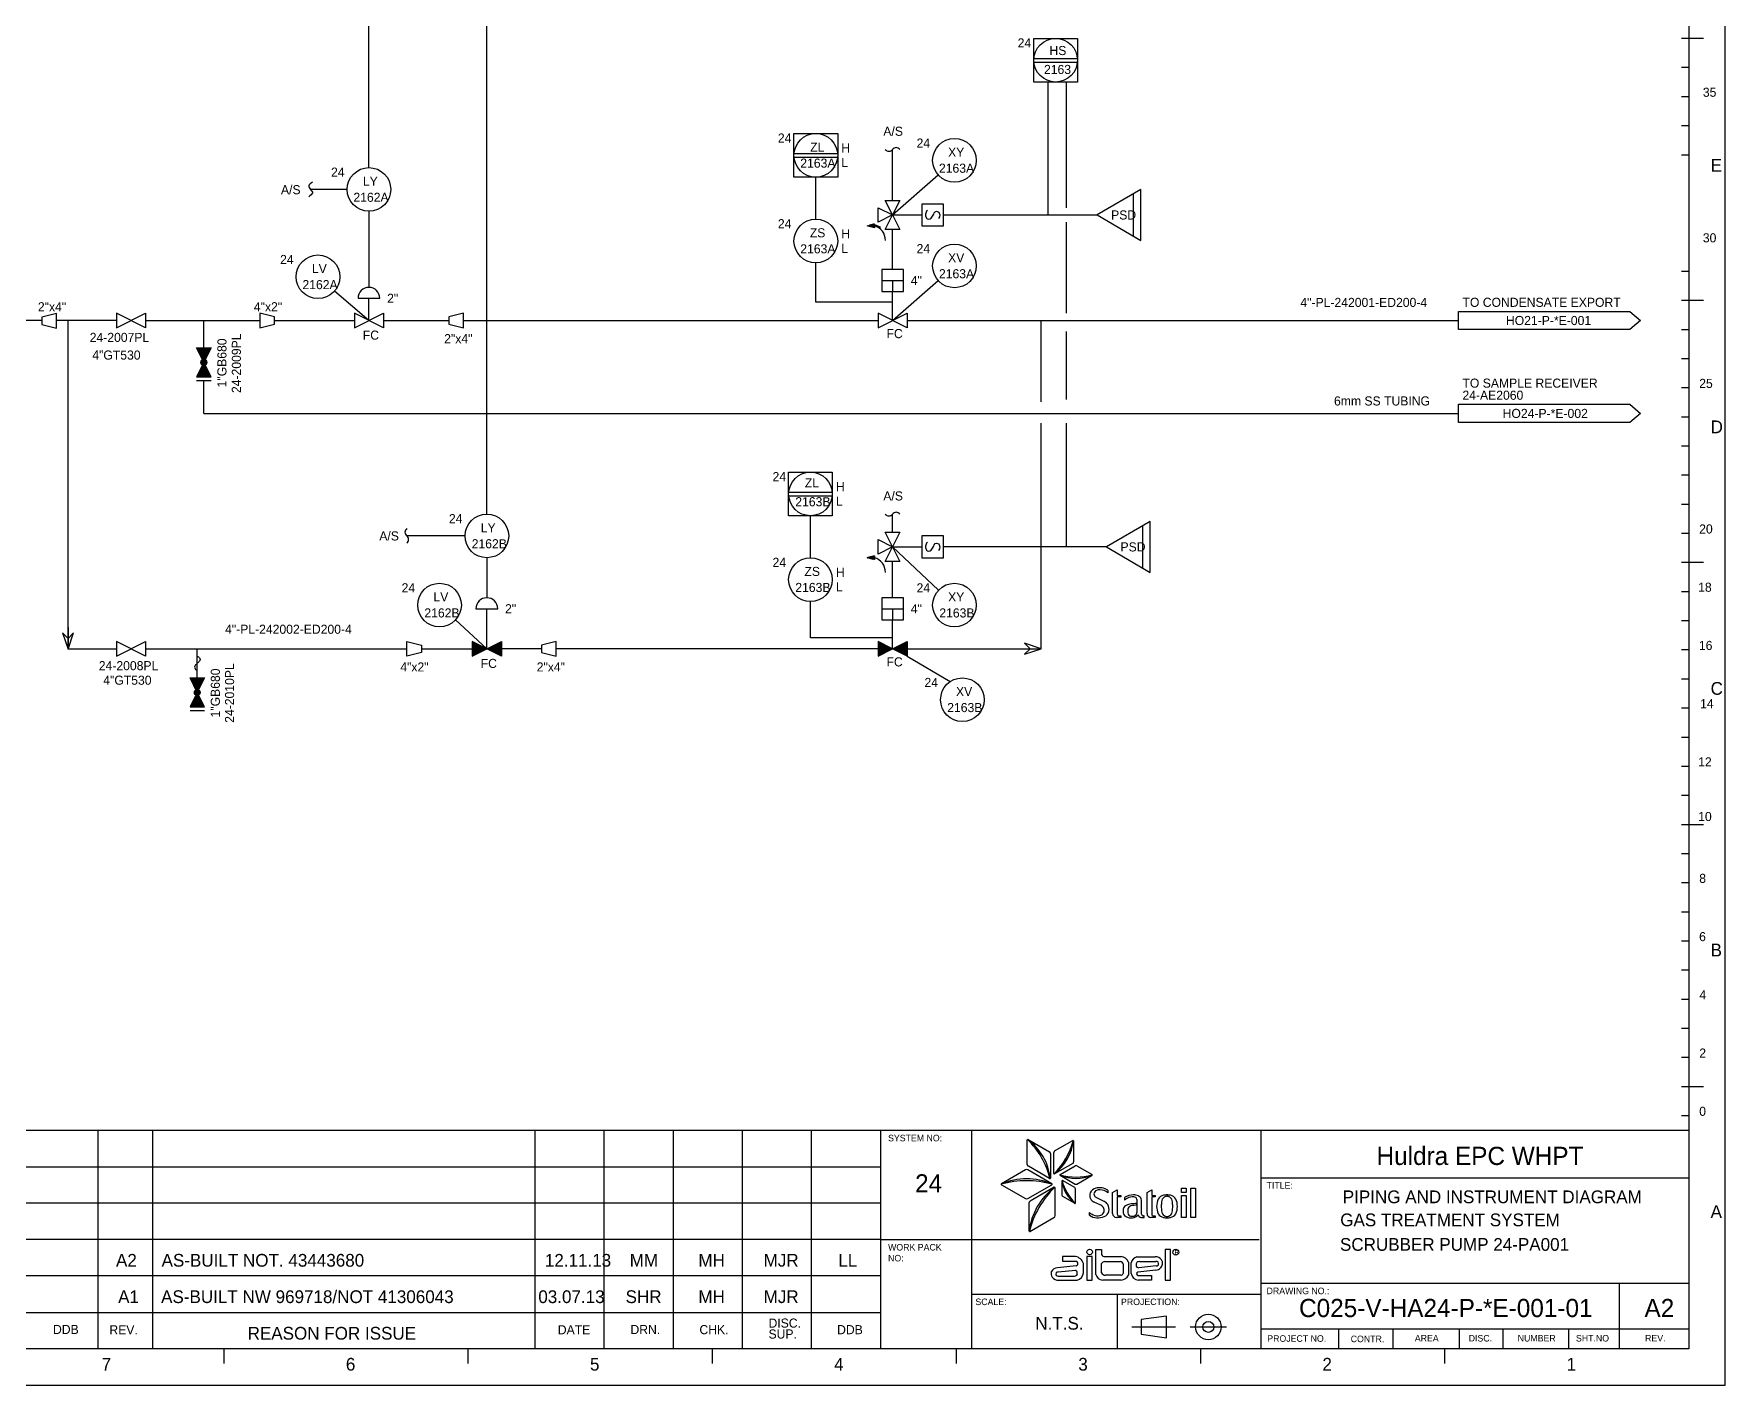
# Model space of a CAD drawing. Extents: x 0 to 840, y 0 to 594.
# Drawn here: x 375.3 to 840, y 0 to 371.3 of the extents above; entities that cross this region are included whole.
import ezdxf

# ---------------------------------------------------------------- set-up
doc = ezdxf.new("R2010")
doc.units = 0
for name, color, linetype in [('01-LIN-025-A', 7, 'Continuous'), ('08-LIN-050-A', 7, 'Continuous'), ('18-LIN-025-SP', 7, 'Continuous'), ('34-TXT-018', 7, 'Continuous'), ('35-TXT-025', 7, 'Continuous'), ('36-TXT-035', 7, 'Continuous'), ('37-TXT-050', 7, 'Continuous'), ('43-', 7, 'Continuous'), ('49-LOG-UD', 7, 'Continuous')]:
    doc.layers.add(name, color=color, linetype=linetype)

msp = doc.modelspace()

# ---------------------------------------------------------------- linework, layer by layer
at = {"layer": '01-LIN-025-A'}
for p, q in [((650.02, 358.05), (650.02, 370.05)), ((650.02, 370.05), (662.02, 370.05)), ((662.02, 370.05), (662.02, 358.05)), ((650.02, 364.55), (662.02, 364.55)), ((650.02, 363.55), (662.02, 363.55)), ((662.02, 358.05), (650.02, 358.05)), ((584.15, 331.92), (584.15, 343.92)), ((584.15, 343.92), (596.15, 343.92)), ((596.15, 343.92), (596.15, 331.92)), ((584.15, 338.42), (596.15, 338.42)), ((584.15, 337.42), (596.15, 337.42)), ((596.15, 331.92), (584.15, 331.92)), ((611.24, 321.53), (623.74, 332.56)), ((611.24, 321.53), (609.24, 325.53)), ((609.24, 325.53), (613.24, 325.53)), ((613.24, 325.53), (611.24, 321.53)), ((677.44, 315.73), (677.44, 327.33)), ((607.24, 319.53), (607.24, 323.53)), ((607.24, 323.53), (611.24, 321.53)), ((611.24, 321.53), (607.24, 319.53)), ((609.24, 317.53), (611.24, 321.53)), ((611.24, 321.53), (613.24, 317.53)), ((611.24, 321.53), (615.24, 321.53)), ((615.24, 321.53), (615.34, 321.53)), ((615.24, 321.53), (615.34, 321.53)), ((615.24, 321.53), (619.24, 321.53)), ((619.24, 324.53), (619.24, 318.53)), ((625.24, 324.53), (619.24, 324.53)), ((620.54, 322.53), (620.24, 321.73)), ((620.24, 321.73), (620.24, 321.33)), ((620.24, 321.33), (620.54, 320.63)), ((620.84, 322.73), (620.54, 322.53)), ((621.84, 320.63), (622.54, 321.73)), ((622.54, 321.73), (622.64, 322.13)), ((622.64, 322.13), (622.94, 322.43)), ((622.94, 322.43), (623.34, 322.53)), ((623.34, 322.53), (623.94, 322.33)), ((624.14, 321.03), (623.84, 320.53)), ((623.94, 322.33), (624.24, 321.53)), ((624.24, 321.53), (624.14, 321.03)), ((625.24, 318.53), (625.24, 324.53)), ((606.09, 318.07), (604.86, 318.68)), ((606.23, 318.03), (604.9, 318.69)), ((606.24, 318.06), (604.95, 318.7)), ((606.24, 318.09), (605, 318.72)), ((606.24, 318.13), (605.05, 318.73)), ((606.24, 318.16), (605.09, 318.74)), ((606.24, 318.2), (605.14, 318.75)), ((606.24, 318.23), (605.19, 318.76)), ((606.24, 318.27), (605.23, 318.77)), ((606.24, 318.3), (605.28, 318.79)), ((606.24, 318.34), (605.33, 318.8)), ((606.24, 318.38), (605.38, 318.81)), ((606.24, 318.41), (605.42, 318.82)), ((606.24, 318.45), (605.47, 318.83)), ((606.24, 318.48), (605.52, 318.85)), ((606.24, 318.52), (605.56, 318.86)), ((606.24, 318.55), (605.61, 318.87)), ((606.24, 318.59), (605.66, 318.88)), ((606.24, 318.62), (605.71, 318.89)), ((606.24, 318.66), (605.75, 318.9)), ((606.24, 318.69), (605.8, 318.92)), ((606.24, 318.73), (605.85, 318.93)), ((606.24, 318.76), (605.89, 318.94)), ((606.24, 318.8), (605.94, 318.95)), ((606.24, 318.84), (605.99, 318.96)), ((606.24, 318.87), (606.04, 318.97)), ((606.24, 318.91), (606.08, 318.99)), ((606.24, 318.94), (606.13, 319)), ((606.24, 318.98), (606.18, 319.01)), ((606.24, 319.01), (606.22, 319.02)), ((606.43, 318.49), (606.34, 318.54)), ((606.57, 318.46), (606.39, 318.55)), ((606.72, 318.42), (606.43, 318.56)), ((606.86, 318.39), (606.48, 318.57)), ((607, 318.35), (606.53, 318.59)), ((607.14, 318.32), (606.57, 318.6)), ((607.28, 318.28), (606.62, 318.61)), ((607.42, 318.24), (606.67, 318.62)), ((607.57, 318.21), (606.72, 318.63)), ((607.71, 318.17), (606.76, 318.65)), ((607.85, 318.14), (606.81, 318.66)), ((607.99, 318.1), (606.86, 318.67)), ((613.24, 317.53), (609.24, 317.53)), ((619.24, 318.53), (625.24, 318.53)), ((620.54, 320.63), (620.74, 320.43)), ((620.74, 320.43), (621.14, 320.33)), ((621.14, 320.33), (621.54, 320.43)), ((621.54, 320.43), (621.84, 320.63)), ((590.15, 297.54), (590.15, 308.37)), ((614.24, 306.53), (608.24, 306.53)), ((608.24, 306.53), (608.24, 300.53)), ((608.24, 303.53), (614.24, 303.53)), ((611.24, 292.53), (623.74, 303.56)), ((611.24, 303.53), (611.24, 300.53)), ((614.24, 300.53), (614.24, 306.53)), ((467.36, 292.54), (457.92, 300.63)), ((464.36, 298.64), (470.36, 298.64)), ((467.36, 292.54), (467.36, 298.64)), ((611.24, 297.54), (590.15, 297.54)), ((608.24, 300.53), (614.24, 300.53)), ((611.24, 296.53), (611.24, 300.53)), ((381.5, 294.44), (377.5, 293.44)), ((377.5, 293.44), (377.5, 292.44)), ((381.5, 290.44), (381.5, 294.44)), ((398.01, 290.54), (406.01, 294.54)), ((406.01, 290.54), (398.01, 294.54)), ((398.01, 294.54), (398.01, 290.54)), ((406.01, 294.54), (406.01, 290.54)), ((437.39, 294.54), (437.39, 290.54)), ((441.39, 293.54), (437.39, 294.54)), ((441.39, 292.67), (441.39, 293.54)), ((463.36, 290.54), (471.36, 294.54)), ((471.36, 290.54), (463.36, 294.54)), ((463.36, 294.54), (463.36, 290.54)), ((467.36, 296.54), (467.36, 296.64)), ((467.36, 296.54), (467.36, 296.64)), ((471.36, 294.54), (471.36, 290.54)), ((493.36, 294.54), (489.36, 293.54)), ((489.36, 293.54), (489.36, 291.54)), ((493.36, 290.54), (493.36, 294.54)), ((607.24, 290.53), (615.24, 294.53)), ((615.24, 290.53), (607.24, 294.53)), ((607.24, 294.53), (607.24, 290.53)), ((611.24, 296.53), (611.24, 296.63)), ((611.24, 296.53), (611.24, 296.63)), ((611.24, 292.53), (611.24, 296.53)), ((615.24, 294.53), (615.24, 290.53)), ((766.77, 295.03), (813.77, 295.03)), ((766.77, 290.03), (766.77, 295.03)), ((813.77, 295.03), (816.77, 292.53)), ((377.5, 292.44), (377.5, 292.31)), ((377.5, 292.31), (377.5, 291.44)), ((377.5, 291.44), (381.5, 290.44)), ((422.01, 280.85), (422.01, 292.49)), ((437.39, 290.54), (441.39, 291.54)), ((441.39, 292.54), (441.39, 292.67)), ((441.39, 291.54), (441.39, 292.54)), ((489.36, 291.54), (493.36, 290.54)), ((813.77, 290.03), (766.77, 290.03)), ((816.77, 292.53), (813.77, 290.03)), ((422.01, 281.03), (420.01, 285.03)), ((420.01, 285.03), (424.01, 285.03)), ((422.01, 281.03), (420.21, 284.93)), ((420.21, 284.93), (422.01, 284.03)), ((422.01, 281.03), (420.41, 284.83)), ((420.41, 284.83), (423.61, 284.83)), ((422.01, 281.03), (420.61, 284.63)), ((420.61, 284.63), (423.41, 284.63)), ((422.01, 281.03), (420.81, 284.43)), ((420.81, 284.43), (423.21, 284.43)), ((422.01, 281.03), (421.01, 284.23)), ((421.01, 284.23), (423.01, 284.23)), ((422.01, 281.03), (421.21, 284.03)), ((421.21, 284.03), (422.81, 284.03)), ((422.01, 281.03), (421.41, 283.83)), ((421.41, 283.83), (422.61, 283.83)), ((422.01, 281.03), (421.61, 283.63)), ((421.61, 283.63), (422.41, 283.63)), ((424.01, 285.03), (422.01, 281.03)), ((422.01, 281.03), (422.01, 285.03)), ((422.01, 284.03), (423.81, 284.93)), ((423.81, 284.93), (422.01, 281.03)), ((423.61, 284.83), (422.01, 281.03)), ((423.41, 284.63), (422.01, 281.03)), ((423.21, 284.43), (422.01, 281.03)), ((423.01, 284.23), (422.01, 281.03)), ((422.81, 284.03), (422.01, 281.03)), ((422.61, 283.83), (422.01, 281.03)), ((422.41, 283.63), (422.01, 281.03)), ((422.01, 281.03), (420.01, 277.03)), ((422.01, 281.03), (420.21, 277.13)), ((422.01, 281.03), (420.41, 277.23)), ((422.01, 281.03), (420.61, 277.43)), ((422.01, 281.03), (420.81, 277.63)), ((422.01, 281.03), (421.01, 277.83)), ((422.01, 281.03), (421.21, 278.03)), ((422.01, 281.03), (421.41, 278.23)), ((422.01, 281.03), (421.61, 278.43)), ((422.01, 281.03), (421.81, 283.43)), ((421.81, 283.43), (422.21, 283.43)), ((422.01, 281.03), (421.81, 278.63)), ((422.21, 283.43), (422.01, 281.03)), ((424.01, 277.03), (422.01, 281.03)), ((423.81, 277.13), (422.01, 281.03)), ((423.61, 277.23), (422.01, 281.03)), ((423.41, 277.43), (422.01, 281.03)), ((423.21, 277.63), (422.01, 281.03)), ((423.01, 277.83), (422.01, 281.03)), ((422.81, 278.03), (422.01, 281.03)), ((422.61, 278.23), (422.01, 281.03)), ((422.41, 278.43), (422.01, 281.03)), ((422.21, 278.63), (422.01, 281.03)), ((422.01, 281.03), (422.01, 277.03)), ((420.01, 277.03), (424.01, 277.03)), ((420.01, 277.03), (424.01, 277.03)), ((420.01, 276.03), (424.01, 276.03)), ((420.21, 277.13), (422.01, 278.03)), ((420.41, 277.23), (423.61, 277.23)), ((420.61, 277.43), (423.41, 277.43)), ((420.81, 277.63), (423.21, 277.63)), ((421.01, 277.83), (423.01, 277.83)), ((421.21, 278.03), (422.81, 278.03)), ((421.41, 278.23), (422.61, 278.23)), ((421.61, 278.43), (422.41, 278.43)), ((421.81, 278.63), (422.21, 278.63)), ((422.01, 278.03), (423.81, 277.13)), ((766.77, 269.5), (813.77, 269.5)), ((766.77, 264.5), (766.77, 269.5)), ((813.77, 269.5), (816.77, 267)), ((816.77, 267), (813.77, 264.5)), ((813.77, 264.5), (766.77, 264.5)), ((582.68, 238.88), (582.68, 250.88)), ((582.68, 250.88), (594.68, 250.88)), ((594.68, 250.88), (594.68, 238.88)), ((582.68, 245.38), (594.68, 245.38)), ((582.68, 244.38), (594.68, 244.38)), ((594.68, 238.88), (582.68, 238.88)), ((611.24, 230.33), (609.24, 234.33)), ((609.24, 234.33), (613.24, 234.33)), ((613.24, 234.33), (611.24, 230.33)), ((619.24, 233.33), (619.24, 227.33)), ((625.24, 233.33), (619.24, 233.33)), ((625.24, 227.33), (625.24, 233.33)), ((680.02, 224.53), (680.02, 236.13)), ((606.24, 227.5), (605.8, 227.72)), ((606.24, 227.53), (605.85, 227.73)), ((606.24, 227.57), (605.89, 227.74)), ((606.24, 227.6), (605.94, 227.75)), ((606.24, 227.64), (605.99, 227.77)), ((606.24, 227.67), (606.04, 227.78)), ((606.24, 227.71), (606.08, 227.79)), ((606.24, 227.74), (606.13, 227.8)), ((606.24, 227.78), (606.18, 227.81)), ((606.24, 227.81), (606.22, 227.83)), ((607.24, 228.33), (607.24, 232.33)), ((607.24, 232.33), (611.24, 230.33)), ((611.24, 230.33), (607.24, 228.33)), ((609.24, 226.33), (611.24, 230.33)), ((611.24, 230.33), (623.87, 218.44)), ((611.24, 230.33), (613.24, 226.33)), ((611.24, 230.33), (615.24, 230.33)), ((615.24, 230.33), (615.34, 230.33)), ((615.24, 230.33), (615.34, 230.33)), ((615.24, 230.33), (619.24, 230.33)), ((620.54, 231.33), (620.24, 230.53)), ((620.24, 230.53), (620.24, 230.13)), ((620.24, 230.13), (620.54, 229.43)), ((620.84, 231.53), (620.54, 231.33)), ((620.54, 229.43), (620.74, 229.23)), ((620.74, 229.23), (621.14, 229.13)), ((621.14, 229.13), (621.54, 229.23)), ((621.54, 229.23), (621.84, 229.43)), ((621.84, 229.43), (622.54, 230.53)), ((622.54, 230.53), (622.64, 230.93)), ((622.64, 230.93), (622.94, 231.23)), ((622.94, 231.23), (623.34, 231.33)), ((623.34, 231.33), (623.94, 231.13)), ((624.14, 229.83), (623.84, 229.33)), ((623.94, 231.13), (624.24, 230.33)), ((624.24, 230.33), (624.14, 229.83)), ((604.39, 227.3), (604.29, 227.34)), ((604.53, 227.26), (604.34, 227.35)), ((604.67, 227.22), (604.39, 227.36)), ((604.81, 227.19), (604.43, 227.38)), ((604.95, 227.15), (604.48, 227.39)), ((605.09, 227.12), (604.53, 227.4)), ((605.24, 227.08), (604.57, 227.41)), ((605.38, 227.05), (604.62, 227.42)), ((605.52, 227.01), (604.67, 227.44)), ((605.66, 226.98), (604.72, 227.45)), ((605.8, 226.94), (604.76, 227.46)), ((605.94, 226.9), (604.81, 227.47)), ((606.09, 226.87), (604.86, 227.48)), ((606.23, 226.83), (604.9, 227.5)), ((606.24, 226.86), (604.95, 227.51)), ((606.24, 226.9), (605, 227.52)), ((606.24, 226.93), (605.05, 227.53)), ((606.24, 226.97), (605.09, 227.54)), ((606.24, 227), (605.14, 227.55)), ((606.24, 227.04), (605.19, 227.57)), ((606.24, 227.07), (605.23, 227.58)), ((606.24, 227.11), (605.28, 227.59)), ((606.24, 227.14), (605.33, 227.6)), ((606.24, 227.18), (605.38, 227.61)), ((606.24, 227.21), (605.42, 227.63)), ((606.24, 227.25), (605.47, 227.64)), ((606.24, 227.29), (605.52, 227.65)), ((606.24, 227.32), (605.56, 227.66)), ((606.24, 227.36), (605.61, 227.67)), ((606.24, 227.39), (605.66, 227.68)), ((606.24, 227.43), (605.71, 227.7)), ((606.24, 227.46), (605.75, 227.71)), ((613.24, 226.33), (609.24, 226.33)), ((619.24, 227.33), (625.24, 227.33)), ((614.24, 216.33), (608.24, 216.33)), ((608.24, 216.33), (608.24, 210.33)), ((614.24, 210.33), (614.24, 216.33)), ((499.76, 202.34), (491.16, 210.27)), ((496.76, 213.34), (502.76, 213.34)), ((499.76, 210.34), (499.76, 213.34)), ((499.76, 206.34), (499.76, 210.34)), ((608.24, 213.33), (614.24, 213.33)), ((608.24, 210.33), (614.24, 210.33)), ((611.24, 213.33), (611.24, 210.33)), ((611.24, 206.33), (611.24, 210.33)), ((384.69, 208.2), (384.69, 202.2)), ((499.76, 206.34), (499.76, 206.44)), ((499.76, 206.34), (499.76, 206.44)), ((499.76, 202.34), (499.76, 206.34)), ((611.24, 206.33), (611.24, 206.43)), ((611.24, 206.33), (611.24, 206.43)), ((611.24, 202.33), (611.24, 206.33)), ((398.01, 200.34), (406.01, 204.34)), ((406.01, 200.34), (398.01, 204.34)), ((398.01, 204.34), (398.01, 200.34)), ((398.01, 204.34), (398.01, 200.34)), ((406.01, 204.34), (406.01, 200.34)), ((406.01, 204.34), (406.01, 200.34)), ((477.76, 200.34), (477.76, 204.34)), ((477.76, 204.34), (481.76, 203.34)), ((481.76, 201.34), (477.76, 200.34)), ((481.76, 203.34), (481.76, 201.34)), ((499.76, 202.34), (495.76, 204.34)), ((495.76, 204.34), (495.76, 200.34)), ((499.76, 202.34), (495.76, 204.34)), ((495.76, 204.34), (495.76, 200.34)), ((495.76, 200.34), (499.76, 202.34)), ((499.76, 202.34), (495.76, 202.34)), ((495.76, 200.34), (499.76, 202.34)), ((499.76, 202.34), (495.76, 202.34)), ((499.76, 202.34), (495.86, 204.14)), ((495.86, 204.14), (496.76, 202.34)), ((499.76, 202.34), (495.86, 204.14)), ((495.86, 204.14), (496.76, 202.34)), ((496.76, 202.34), (495.86, 200.54)), ((495.86, 200.54), (499.76, 202.34)), ((496.76, 202.34), (495.86, 200.54)), ((495.86, 200.54), (499.76, 202.34)), ((499.76, 202.34), (495.96, 203.94)), ((495.96, 203.94), (495.96, 200.74)), ((499.76, 202.34), (495.96, 203.94)), ((495.96, 203.94), (495.96, 200.74)), ((495.96, 200.74), (499.76, 202.34)), ((495.96, 200.74), (499.76, 202.34)), ((499.76, 202.34), (496.16, 203.74)), ((496.16, 203.74), (496.16, 200.94)), ((499.76, 202.34), (496.16, 203.74)), ((496.16, 203.74), (496.16, 200.94)), ((496.16, 200.94), (499.76, 202.34)), ((496.16, 200.94), (499.76, 202.34)), ((499.76, 202.34), (496.36, 203.54)), ((496.36, 203.54), (496.36, 201.14)), ((499.76, 202.34), (496.36, 203.54)), ((496.36, 203.54), (496.36, 201.14)), ((496.36, 201.14), (499.76, 202.34)), ((496.36, 201.14), (499.76, 202.34)), ((499.76, 202.34), (496.56, 203.34)), ((496.56, 203.34), (496.56, 201.34)), ((499.76, 202.34), (496.56, 203.34)), ((496.56, 203.34), (496.56, 201.34)), ((496.56, 201.34), (499.76, 202.34)), ((496.56, 201.34), (499.76, 202.34)), ((499.76, 202.34), (496.76, 203.14)), ((496.76, 203.14), (496.76, 201.54)), ((499.76, 202.34), (496.76, 203.14)), ((496.76, 203.14), (496.76, 201.54)), ((496.76, 201.54), (499.76, 202.34)), ((496.76, 201.54), (499.76, 202.34)), ((499.76, 202.34), (496.96, 202.94)), ((496.96, 202.94), (496.96, 201.74)), ((499.76, 202.34), (496.96, 202.94)), ((496.96, 202.94), (496.96, 201.74)), ((496.96, 201.74), (499.76, 202.34)), ((496.96, 201.74), (499.76, 202.34)), ((499.76, 202.34), (497.16, 202.74)), ((497.16, 202.74), (497.16, 201.94)), ((499.76, 202.34), (497.16, 202.74)), ((497.16, 202.74), (497.16, 201.94)), ((497.16, 201.94), (499.76, 202.34)), ((497.16, 201.94), (499.76, 202.34)), ((499.76, 202.34), (497.36, 202.54)), ((497.36, 202.54), (497.36, 202.14)), ((499.76, 202.34), (497.36, 202.54)), ((497.36, 202.54), (497.36, 202.14)), ((497.36, 202.14), (499.76, 202.34)), ((497.36, 202.14), (499.76, 202.34)), ((499.76, 202.34), (503.76, 204.34)), ((499.76, 202.34), (503.76, 204.34)), ((499.76, 202.34), (503.66, 204.14)), ((499.76, 202.34), (503.66, 204.14)), ((499.76, 202.34), (503.56, 203.94)), ((499.76, 202.34), (503.56, 203.94)), ((499.76, 202.34), (503.36, 203.74)), ((499.76, 202.34), (503.36, 203.74)), ((499.76, 202.34), (503.16, 203.54)), ((499.76, 202.34), (503.16, 203.54)), ((499.76, 202.34), (502.96, 203.34)), ((499.76, 202.34), (502.96, 203.34)), ((499.76, 202.34), (502.76, 203.14)), ((499.76, 202.34), (502.76, 203.14)), ((499.76, 202.34), (502.56, 202.94)), ((499.76, 202.34), (502.56, 202.94)), ((499.76, 202.34), (502.36, 202.74)), ((499.76, 202.34), (502.36, 202.74)), ((499.76, 202.34), (502.16, 202.54)), ((499.76, 202.34), (502.16, 202.54)), ((503.76, 200.34), (499.76, 202.34)), ((503.66, 200.54), (499.76, 202.34)), ((503.56, 200.74), (499.76, 202.34)), ((503.36, 200.94), (499.76, 202.34)), ((503.16, 201.14), (499.76, 202.34)), ((502.96, 201.34), (499.76, 202.34)), ((502.76, 201.54), (499.76, 202.34)), ((502.56, 201.74), (499.76, 202.34)), ((502.36, 201.94), (499.76, 202.34)), ((502.16, 202.14), (499.76, 202.34)), ((499.76, 202.34), (503.76, 202.34)), ((503.76, 200.34), (499.76, 202.34)), ((503.66, 200.54), (499.76, 202.34)), ((503.56, 200.74), (499.76, 202.34)), ((503.36, 200.94), (499.76, 202.34)), ((503.16, 201.14), (499.76, 202.34)), ((502.96, 201.34), (499.76, 202.34)), ((502.76, 201.54), (499.76, 202.34)), ((502.56, 201.74), (499.76, 202.34)), ((502.36, 201.94), (499.76, 202.34)), ((502.16, 202.14), (499.76, 202.34)), ((499.76, 202.34), (503.76, 202.34)), ((502.16, 202.54), (502.16, 202.14)), ((502.16, 202.54), (502.16, 202.14)), ((502.36, 202.74), (502.36, 201.94)), ((502.36, 202.74), (502.36, 201.94)), ((502.56, 202.94), (502.56, 201.74)), ((502.56, 202.94), (502.56, 201.74)), ((503.66, 204.14), (502.76, 202.34)), ((503.66, 204.14), (502.76, 202.34)), ((502.76, 203.14), (502.76, 201.54)), ((502.76, 203.14), (502.76, 201.54)), ((502.76, 202.34), (503.66, 200.54)), ((502.76, 202.34), (503.66, 200.54)), ((502.96, 203.34), (502.96, 201.34)), ((502.96, 203.34), (502.96, 201.34)), ((503.16, 203.54), (503.16, 201.14)), ((503.16, 203.54), (503.16, 201.14)), ((503.36, 203.74), (503.36, 200.94)), ((503.36, 203.74), (503.36, 200.94)), ((503.56, 203.94), (503.56, 200.74)), ((503.56, 203.94), (503.56, 200.74)), ((503.76, 204.34), (503.76, 200.34)), ((503.76, 204.34), (503.76, 200.34)), ((518.76, 204.34), (514.76, 203.34)), ((514.76, 203.34), (514.76, 201.34)), ((514.76, 201.34), (518.76, 200.34)), ((518.76, 200.34), (518.76, 204.34)), ((611.24, 202.33), (607.24, 204.33)), ((607.24, 204.33), (607.24, 200.33)), ((607.24, 200.33), (611.24, 202.33)), ((611.24, 202.33), (607.24, 202.33)), ((611.24, 202.33), (607.34, 204.13)), ((607.34, 204.13), (608.24, 202.33)), ((608.24, 202.33), (607.34, 200.53)), ((607.34, 200.53), (611.24, 202.33)), ((611.24, 202.33), (607.44, 203.93)), ((607.44, 203.93), (607.44, 200.73)), ((607.44, 200.73), (611.24, 202.33)), ((611.24, 202.33), (607.64, 203.73)), ((607.64, 203.73), (607.64, 200.93)), ((607.64, 200.93), (611.24, 202.33)), ((611.24, 202.33), (607.84, 203.53)), ((607.84, 203.53), (607.84, 201.13)), ((607.84, 201.13), (611.24, 202.33)), ((611.24, 202.33), (608.04, 203.33)), ((608.04, 203.33), (608.04, 201.33)), ((608.04, 201.33), (611.24, 202.33)), ((611.24, 202.33), (608.24, 203.13)), ((608.24, 203.13), (608.24, 201.53)), ((608.24, 201.53), (611.24, 202.33)), ((611.24, 202.33), (608.44, 202.93)), ((608.44, 202.93), (608.44, 201.73)), ((608.44, 201.73), (611.24, 202.33)), ((611.24, 202.33), (608.64, 202.73)), ((608.64, 202.73), (608.64, 201.93)), ((608.64, 201.93), (611.24, 202.33)), ((611.24, 202.33), (608.84, 202.53)), ((608.84, 202.53), (608.84, 202.13)), ((608.84, 202.13), (611.24, 202.33)), ((611.24, 202.33), (615.24, 204.33)), ((611.24, 202.33), (615.14, 204.13)), ((611.24, 202.33), (615.04, 203.93)), ((611.24, 202.33), (614.84, 203.73)), ((611.24, 202.33), (614.64, 203.53)), ((611.24, 202.33), (614.44, 203.33)), ((611.24, 202.33), (614.24, 203.13)), ((611.24, 202.33), (614.04, 202.93)), ((611.24, 202.33), (613.84, 202.73)), ((611.24, 202.33), (613.64, 202.53)), ((615.24, 200.33), (611.24, 202.33)), ((615.14, 200.53), (611.24, 202.33)), ((615.04, 200.73), (611.24, 202.33)), ((614.84, 200.93), (611.24, 202.33)), ((614.64, 201.13), (611.24, 202.33)), ((614.44, 201.33), (611.24, 202.33)), ((614.24, 201.53), (611.24, 202.33)), ((614.04, 201.73), (611.24, 202.33)), ((613.84, 201.93), (611.24, 202.33)), ((613.64, 202.13), (611.24, 202.33)), ((611.24, 202.33), (615.24, 202.33)), ((613.64, 202.53), (613.64, 202.13)), ((613.84, 202.73), (613.84, 201.93)), ((614.04, 202.93), (614.04, 201.73)), ((615.14, 204.13), (614.24, 202.33)), ((614.24, 203.13), (614.24, 201.53)), ((614.24, 202.33), (615.14, 200.53)), ((614.44, 203.33), (614.44, 201.33)), ((614.64, 203.53), (614.64, 201.13)), ((614.84, 203.73), (614.84, 200.93)), ((615.04, 203.93), (615.04, 200.73)), ((615.24, 204.33), (615.24, 200.33)), ((615.24, 200.33), (627.1, 193.33)), ((646.02, 202.33), (652.02, 202.33)), ((420.2, 190.34), (418.2, 194.34)), ((418.2, 194.34), (422.2, 194.34)), ((420.2, 190.34), (418.4, 194.24)), ((418.4, 194.24), (420.2, 193.34)), ((420.2, 190.34), (418.6, 194.14)), ((418.6, 194.14), (421.8, 194.14)), ((420.2, 190.34), (418.8, 193.94)), ((418.8, 193.94), (421.6, 193.94)), ((420.2, 190.34), (419, 193.74)), ((419, 193.74), (421.4, 193.74)), ((420.2, 190.34), (419.2, 193.54)), ((419.2, 193.54), (421.2, 193.54)), ((420.2, 190.34), (419.4, 193.34)), ((419.4, 193.34), (421, 193.34)), ((420.2, 190.34), (419.6, 193.14)), ((419.6, 193.14), (420.8, 193.14)), ((420.2, 190.34), (419.8, 192.94)), ((419.8, 192.94), (420.6, 192.94)), ((420.2, 190.34), (420, 192.74)), ((420, 192.74), (420.4, 192.74)), ((422.2, 194.34), (420.2, 190.34)), ((420.2, 190.34), (420.2, 194.34)), ((420.2, 193.34), (422, 194.24)), ((422, 194.24), (420.2, 190.34)), ((421.8, 194.14), (420.2, 190.34)), ((421.6, 193.94), (420.2, 190.34)), ((421.4, 193.74), (420.2, 190.34)), ((421.2, 193.54), (420.2, 190.34)), ((421, 193.34), (420.2, 190.34)), ((420.8, 193.14), (420.2, 190.34)), ((420.6, 192.94), (420.2, 190.34)), ((420.4, 192.74), (420.2, 190.34)), ((420.2, 190.34), (418.2, 186.34)), ((418.2, 186.34), (422.2, 186.34)), ((418.2, 186.34), (422.2, 186.34)), ((420.2, 190.34), (418.4, 186.44)), ((418.4, 186.44), (420.2, 187.34)), ((420.2, 190.34), (418.6, 186.54)), ((418.6, 186.54), (421.8, 186.54)), ((420.2, 190.34), (418.8, 186.74)), ((418.8, 186.74), (421.6, 186.74)), ((420.2, 190.34), (419, 186.94)), ((419, 186.94), (421.4, 186.94)), ((420.2, 190.34), (419.2, 187.14)), ((419.2, 187.14), (421.2, 187.14)), ((420.2, 190.34), (419.4, 187.34)), ((419.4, 187.34), (421, 187.34)), ((420.2, 190.34), (419.6, 187.54)), ((419.6, 187.54), (420.8, 187.54)), ((420.2, 190.34), (419.8, 187.74)), ((419.8, 187.74), (420.6, 187.74)), ((420.2, 190.34), (420, 187.94)), ((420, 187.94), (420.4, 187.94)), ((422.2, 186.34), (420.2, 190.34)), ((422, 186.44), (420.2, 190.34)), ((421.8, 186.54), (420.2, 190.34)), ((421.6, 186.74), (420.2, 190.34)), ((421.4, 186.94), (420.2, 190.34)), ((421.2, 187.14), (420.2, 190.34)), ((421, 187.34), (420.2, 190.34)), ((420.8, 187.54), (420.2, 190.34)), ((420.6, 187.74), (420.2, 190.34)), ((420.4, 187.94), (420.2, 190.34)), ((420.2, 190.34), (420.2, 186.34)), ((420.2, 187.34), (422, 186.44)), ((418.2, 185.34), (422.2, 185.34)), ((25, 60), (608, 60)), ((677, 16), (689, 16)), ((693, 16), (703, 16)), ((712.5, 15.5), (830, 15.5))]:
    msp.add_line(p, q, dxfattribs=at)
for points in [[(830, 370), (828, 370)], [(834, 370), (830, 370)], [(830, 362), (828, 362)], [(830, 354), (828, 354)], [(830, 346), (828, 346)], [(830, 338), (828, 338)], [(679.44, 328.53), (667.44, 321.53), (679.44, 314.53), (679.44, 328.53)], [(604.24, 318.53), (606.24, 319.03), (606.24, 318.03), (604.24, 318.53)], [(830, 306), (828, 306)], [(830, 298), (828, 298)], [(834, 298), (830, 298)], [(830, 290), (828, 290)], [(830, 282), (828, 282)], [(422.01, 267), (422.01, 276.03)], [(830, 274), (828, 274)], [(422.01, 267), (766.77, 267)], [(830, 266), (828, 266)], [(830, 258), (828, 258)], [(830, 250), (828, 250)], [(830, 242), (828, 242)], [(682.02, 237.33), (670.02, 230.33), (682.02, 223.33), (682.02, 237.33)], [(830, 234), (828, 234)], [(604.24, 227.33), (606.24, 227.83), (606.24, 226.83), (604.24, 227.33)], [(830, 226), (828, 226)], [(834, 226), (830, 226)], [(611.24, 205.33), (588.68, 205.33), (588.68, 215.33)], [(830, 218), (828, 218)], [(830, 210), (828, 210)], [(830, 202), (828, 202)], [(830, 194), (828, 194)], [(830, 186), (828, 186)], [(830, 178), (828, 178)], [(830, 170), (828, 170)], [(830, 162), (828, 162)], [(830, 154), (828, 154)], [(834, 154), (830, 154)], [(830, 146), (828, 146)], [(830, 138), (828, 138)], [(830, 130), (828, 130)], [(830, 122), (828, 122)], [(830, 114), (828, 114)], [(830, 106), (828, 106)], [(830, 98), (828, 98)], [(830, 90), (828, 90)], [(830, 82), (828, 82)], [(834, 82), (830, 82)], [(408, 10), (408, 70)], [(513, 10), (513, 70)], [(532, 10), (532, 70)], [(551, 10), (551, 70)], [(570, 10), (570, 70)], [(589, 10), (589, 70)], [(830, 74), (828, 74)], [(830, 70), (828, 70)], [(608, 50), (25, 50)], [(608, 40), (25, 40)], [(608, 30), (25, 30)], [(673, 10), (673, 25)], [(733.85, 9.9), (733.85, 15.4)], [(748.79, 10.05), (748.79, 15.55)], [(767.03, 10), (767.03, 15.5)], [(779, 10), (779, 15.5)], [(797, 10), (797, 15.5)], [(427.48, 10), (427.48, 6)], [(494.56, 10), (494.56, 6)], [(561.64, 10), (561.64, 6)], [(628.72, 10), (628.72, 6)], [(695.8, 10), (695.8, 6)], [(762.88, 10), (762.88, 6)]]:
    msp.add_lwpolyline(points, dxfattribs=at)
for points in [[(386.19, 206.7), (384.69, 205.2), (383.19, 206.7), (384.69, 202.2)], [(647.52, 203.83), (649.02, 202.33), (647.52, 200.83), (652.02, 202.33)], [(679.5, 14), (686.5, 13), (686.5, 19), (679.5, 18)]]:
    msp.add_lwpolyline(points, close=True, dxfattribs=at)
for centre, radius in [((656.02, 364.05), 6), ((590.15, 337.92), 6), ((628.24, 336.53), 6), ((467.36, 328.54), 6), ((590.15, 314.37), 6), ((628.24, 307.53), 6), ((453.36, 304.54), 6), ((422.01, 281.03), 0.8), ((422.01, 281.03), 0.7), ((422.01, 281.03), 0.6), ((422.01, 281.03), 0.5), ((422.01, 281.03), 0.4), ((422.01, 281.03), 0.3), ((422.01, 281.03), 0.2), ((422.01, 281.03), 0.1), ((588.68, 244.88), 6), ((499.76, 233.34), 6), ((588.68, 221.33), 6), ((486.76, 214.34), 6), ((628.24, 214.33), 6), ((420.2, 190.34), 0.8), ((420.2, 190.34), 0.7), ((420.2, 190.34), 0.6), ((420.2, 190.34), 0.5), ((420.2, 190.34), 0.4), ((420.2, 190.34), 0.3), ((420.2, 190.34), 0.2), ((630.42, 188.33), 6), ((420.2, 190.34), 0.1), ((698, 16), 3.5), ((698, 16), 1.5)]:
    msp.add_circle(centre, radius, dxfattribs=at)
for centre, radius, start, end in [((610.24, 340.28), 1.25, 216.8699, 323.1301), ((612.24, 338.78), 1.25, 36.8699, 143.1301), ((605.25, 314.65), 4, 358.1561, 75.5728), ((467.36, 298.64), 3, 0, 180), ((610.24, 240.08), 1.25, 216.8699, 323.1301), ((612.24, 238.58), 1.25, 36.8699, 143.1301), ((478.51, 234.34), 1.25, 126.8699, 233.1301), ((477.01, 232.34), 1.25, 306.8699, 53.1301), ((605.25, 223.46), 4, 358.1561, 75.5728), ((499.76, 213.34), 3, 0, 180)]:
    msp.add_arc(centre, radius, start, end, dxfattribs=at)
for points in [[(451.82, 330.54), (451.36, 330.21), (450.44, 329.54), (451.32, 328.54), (452.19, 327.54), (451.27, 326.87), (450.82, 326.54)], [(420.2, 200.29), (420.3, 200.25), (420.5, 200.17), (420.82, 199.87), (421.01, 199.39), (420.82, 198.9), (420.5, 198.65), (420.2, 198.34), (419.91, 198.03), (419.58, 197.78), (419.39, 197.29), (419.58, 196.81), (419.91, 196.51), (420.1, 196.43), (420.2, 196.39)]]:
    msp.add_open_spline(points, degree=3, dxfattribs=at)
at = {"layer": '08-LIN-050-A'}
for p, q in [((830, 70), (25, 70)), ((712.5, 57), (830, 57)), ((712.5, 28), (830, 28)), ((811, 10), (811, 28)), ((25, 20), (608, 20))]:
    msp.add_line(p, q, dxfattribs=at)
msp.add_lwpolyline([(25, 585), (830, 585), (830, 10), (25, 10)], close=True, dxfattribs=at)
for points in [[(393, 10), (393, 70)], [(608, 10), (608, 70)], [(633, 10), (633, 70)], [(712.5, 10), (712.5, 70)], [(608, 40), (712, 40)], [(633, 25), (712.5, 25)]]:
    msp.add_lwpolyline(points, dxfattribs=at)
at = {"layer": '18-LIN-025-SP'}
for p, q in [((654.02, 321.53), (654.02, 358.05)), ((659.02, 323.53), (659.02, 358.05)), ((611.24, 325.53), (611.24, 339.53)), ((590.15, 320.37), (590.15, 331.92)), ((461.36, 328.54), (451.32, 328.54)), ((467.36, 322.54), (467.36, 301.64)), ((625.24, 321.53), (667.44, 321.53)), ((611.24, 306.53), (611.24, 317.53)), ((659.02, 294.53), (659.02, 319.53)), ((377.5, 292.54), (355.35, 292.54)), ((397.88, 292.55), (381.5, 292.54)), ((384.69, 202.2), (384.69, 292.54)), ((406.01, 292.54), (437.39, 292.54)), ((441.39, 292.54), (463.36, 292.54)), ((471.36, 292.54), (489.36, 292.54)), ((493.36, 292.54), (607.24, 292.51)), ((615.24, 292.53), (766.77, 292.53)), ((652.02, 270.17), (652.02, 292.53)), ((659.02, 270.85), (659.02, 289.53)), ((652.02, 202.33), (652.02, 264.28)), ((659.02, 230.33), (659.02, 264.28)), ((588.68, 227.33), (588.68, 238.88)), ((611.24, 234.33), (611.24, 239.33)), ((493.76, 233.34), (477.76, 233.34)), ((670.02, 230.33), (625.24, 230.33)), ((499.76, 227.34), (499.76, 216.34)), ((611.24, 216.33), (611.24, 226.33)), ((398.01, 202.22), (384.69, 202.21)), ((406.01, 202.34), (477.76, 202.34)), ((420.2, 194.34), (420.2, 202.34)), ((481.76, 202.34), (495.76, 202.34)), ((514.76, 202.34), (503.76, 202.34)), ((607.24, 202.32), (518.76, 202.34)), ((615.24, 202.33), (652.02, 202.33))]:
    msp.add_line(p, q, dxfattribs=at)
for points in [[(499.76, 239.34), (499.76, 467.81)], [(467.36, 334.54), (467.36, 440.31)]]:
    msp.add_lwpolyline(points, dxfattribs=at)
at = {"layer": '43-'}
msp.add_lwpolyline([(0, 594), (0, 0), (840, 0), (840, 594)], close=True, dxfattribs=at)
msp.add_lwpolyline([(0, 594), (0, 0), (840, 0), (840, 594)], close=True, dxfattribs=at)
msp.add_lwpolyline([(532, 10), (532, 70)], dxfattribs=at)
at = {"layer": '49-LOG-UD'}
for p, q in [((648.25, 60.66), (648.25, 67.4)), ((648.46, 67.53), (654.31, 64.15)), ((655.77, 64.37), (660.77, 67.25)), ((660.97, 67.14), (660.97, 61.37)), ((654.59, 63.66), (654.59, 56.91)), ((655.53, 58.17), (655.53, 63.94)), ((660.72, 60.94), (655.72, 58.05)), ((647.74, 59.16), (641.15, 55.35)), ((654.99, 55.35), (648.4, 59.16)), ((654.38, 56.79), (648.54, 60.16)), ((657.26, 57.87), (661.45, 60.28)), ((657.26, 57.68), (661.45, 55.27)), ((657.75, 56.17), (657.75, 52.23)), ((661.29, 54.28), (657.88, 56.25)), ((661.88, 60.28), (666.06, 57.87)), ((661.88, 55.27), (666.06, 57.68)), ((641.15, 55.07), (647.74, 51.26)), ((648.4, 51.26), (654.99, 55.07)), ((655.64, 54.36), (649.05, 50.56)), ((655.89, 46.61), (655.89, 54.22)), ((657.92, 51.94), (661.33, 49.97)), ((661.46, 50.04), (661.46, 53.98)), ((667.29, 51.52), (669.29, 50.57)), ((670.38, 53.57), (670.38, 52.83)), ((671.7, 52.94), (672.98, 53.68)), ((671.7, 47.14), (671.7, 52.94)), ((672.98, 53.68), (672.98, 52.12)), ((672.98, 52.12), (673.98, 52.12)), ((673.98, 51.71), (672.98, 51.71)), ((672.98, 51.71), (672.98, 47.02)), ((673.98, 52.12), (673.98, 51.71)), ((674.99, 51.55), (674.99, 50.85)), ((681.15, 52.94), (682.43, 53.68)), ((681.15, 47.14), (681.15, 52.94)), ((682.43, 53.68), (682.43, 52.12)), ((682.43, 52.12), (683.43, 52.12)), ((683.43, 51.71), (682.43, 51.71)), ((682.43, 51.71), (682.43, 47.02)), ((683.43, 52.12), (683.43, 51.71)), ((686.64, 52.27), (686.64, 51.89)), ((686.64, 52.27), (686.64, 51.89)), ((648.72, 49.99), (648.72, 42.37)), ((665.33, 46.67), (665.33, 47.43)), ((668.42, 49.44), (666.66, 50.26)), ((673.5, 46.5), (673.98, 46.5)), ((673.98, 46.5), (673.98, 46.09)), ((678.39, 51.03), (678.39, 47.48)), ((678.39, 49.41), (678.39, 49.88)), ((679.67, 47.02), (679.67, 50.47)), ((680.34, 46.5), (680.19, 46.5)), ((680.34, 46.09), (680.34, 46.5)), ((682.96, 46.5), (683.43, 46.5)), ((683.43, 46.5), (683.43, 46.09)), ((648.97, 42.23), (655.56, 46.04)), ((673.98, 46.09), (672.75, 46.09)), ((679.54, 46.09), (680.34, 46.09)), ((683.43, 46.09), (682.2, 46.09)), ((686.64, 46.36), (686.64, 45.98)), ((686.64, 46.36), (686.64, 45.98)), ((667.05, 37.31), (668.61, 37.31)), ((667.05, 30.44), (667.05, 37.31)), ((668.61, 37.31), (668.61, 35.86)), ((661.68, 32.83), (656.58, 32.26)), ((661.45, 35.36), (657.9, 35.36)), ((657.9, 35.36), (657.9, 34.04)), ((657.9, 34.04), (661.61, 34.04)), ((663.69, 30.91), (663.69, 33.41)), ((668.62, 30.88), (668.62, 33.39)), ((669.54, 35.36), (674.09, 35.36)), ((669.54, 33.95), (673.83, 33.95)), ((674.56, 33.31), (674.56, 30.72)), ((676.06, 33.83), (676.06, 30.23)), ((676.81, 30.65), (676.81, 33.59)), ((678.32, 35.28), (683.39, 35.28)), ((683.64, 32.75), (678.89, 32.28)), ((679.05, 33.99), (683.55, 33.99)), ((656.7, 29.98), (661.21, 29.98)), ((661.47, 31.55), (656.73, 31.07)), ((656.88, 28.84), (661.95, 28.84)), ((662, 30.49), (662, 31.04)), ((674.05, 28.85), (668.97, 28.85)), ((673.91, 30.18), (669.7, 30.18)), ((683.53, 31.58), (678.61, 31.09)), ((678.68, 30.12), (682.39, 30.12)), ((682.38, 28.89), (678.83, 28.89)), ((682.38, 30.12), (682.38, 28.89))]:
    msp.add_line(p, q, dxfattribs=at)
for points in [[(690.62, 54.09), (691.9, 54.09), (691.9, 52.9), (690.62, 52.9)], [(690.62, 52.13), (691.9, 52.13), (691.9, 46.09), (690.62, 46.09)], [(693.22, 54.09), (694.5, 54.09), (694.5, 46.09), (693.22, 46.09)], [(687.59, 37.26), (686.13, 37.26), (686.13, 28.82), (687.59, 28.82)], [(666.12, 35.35), (664.64, 35.35), (664.64, 28.82), (666.12, 28.82)]]:
    msp.add_lwpolyline(points, close=True, dxfattribs=at)
for centre, radius in [((665.38, 36.58), 0.748), ((689.05, 36.53), 0.808)]:
    msp.add_circle(centre, radius, dxfattribs=at)
for centre, radius, start, end in [((648.39, 67.4), 0.143, 124.2133, 180.0017), ((632.31, 51.1), 22.92, 14.3539, 45.7436), ((648.39, 67.4), 0.143, 60.0003, 99.5868), ((639.17, 55.08), 15.49, 6.4283, 53.5582), ((641.81, 72.15), 19.71, 314.3699, 345.6324), ((647.83, 68.67), 13.19, 306.2581, 353.7035), ((660.84, 67.14), 0.129, 61.9367, 120.0036), ((660.84, 67.14), 0.129, 0.002, 41.3361), ((648.82, 60.66), 0.574, 180.0017, 240.0037), ((654.02, 63.66), 0.574, 0.0029, 60.0003), ((656.02, 63.94), 0.488, 120.0036, 180.0039), ((660.48, 61.37), 0.488, 300.0032, 0.002), ((648.08, 30.84), 25.35, 73.9861, 106.0564), ((648.07, 38.97), 17.74, 66.7737, 113.2027), ((648.07, 58.59), 0.66, 59.9997, 119.9998), ((654.45, 56.91), 0.143, 240.0037, 299.8039), ((654.45, 56.91), 0.143, 319.5784, 0.0029), ((655.66, 58.17), 0.129, 180.0039, 237.9078), ((655.66, 58.17), 0.129, 256.7444, 300.0032), ((657.32, 57.78), 0.106, 120.0003, 176.3144), ((661.66, 73.67), 16.5, 254.358, 285.6557), ((661.66, 67.8), 10.99, 246.1233, 293.8312), ((657.32, 57.78), 0.106, 195.2072, 239.9997), ((657.84, 56.17), 0.0861, 144.1078, 180.0165), ((666.6, 57.14), 8.88, 185.9242, 233.9938), ((657.84, 56.17), 0.0861, 60.0153, 119.2715), ((671.42, 59.93), 14.12, 195.1318, 224.8913), ((661.66, 59.91), 0.43, 60, 120.0003), ((666, 57.78), 0.106, 4.2608, 60), ((666, 57.78), 0.106, 300, 342.806), ((641.23, 55.21), 0.163, 183.3571, 239.9993), ((641.23, 55.21), 0.163, 119.9998, 157.7467), ((648.07, 51.83), 0.66, 239.9993, 300.0013), ((666.37, 40.17), 17.75, 126.7699, 173.1641), ((673.44, 36.13), 25.37, 134.0523, 166.0989), ((654.91, 55.21), 0.163, 21.1669, 59.9997), ((654.91, 55.21), 0.163, 300.0013, 358.4627), ((655.72, 54.22), 0.163, 80.5502, 120.0028), ((655.72, 54.22), 0.163, 0.0045, 60.262), ((658.09, 52.23), 0.344, 180.0165, 240.0129), ((661.12, 53.98), 0.344, 0.0165, 60.0153), ((661.66, 55.64), 0.43, 239.9997, 300), ((667.32, 52.14), 1.92, 157.6104, 207.1714), ((667.61, 51.86), 2.3, 103.454, 153.8919), ((667.73, 52.44), 2.42, 209.0469, 243.704), ((667.61, 52.52), 1.04, 143.2659, 207.3776), ((667.92, 52.89), 1.5, 214.6443, 245.5571), ((667.78, 52.35), 1.28, 114.6025, 142.0173), ((668.14, 50.16), 4.08, 56.6905, 105.2257), ((668.11, 51.59), 2.12, 87.907, 114.1584), ((667.95, 49.9), 3.81, 50.4147, 86.4547), ((677.27, 48.28), 3.99, 87.6811, 124.9513), ((677.38, 48.2), 3.57, 123.4713, 132.1092), ((677.32, 48.44), 3.34, 94.9021, 124.7987), ((677.24, 49.7), 2.07, 66.4802, 95.6657), ((677.46, 48.82), 3.46, 67.6069, 90.4364), ((677.7, 51.02), 0.684, 0.9777, 58.3482), ((678.2, 50.72), 1.41, 18.1417, 65.9446), ((676.87, 50.33), 2.8, 2.792, 17.2461), ((688.57, 49.13), 4.78, 155.0092, 180.0161), ((686.14, 50), 2.22, 102.2521, 148.9426), ((687, 50.23), 1.86, 129.2271, 175.4825), ((686.61, 48), 4.27, 89.6304, 102.8274), ((686.61, 50.34), 1.55, 88.9487, 120.6351), ((686.67, 48), 4.27, 77.1726, 90.3696), ((686.67, 50.34), 1.55, 59.3649, 91.0513), ((686.28, 50.23), 1.86, 4.5175, 50.7729), ((687.15, 50), 2.22, 31.0574, 77.7479), ((684.72, 49.13), 4.78, 359.9839, 24.9908), ((649.38, 49.99), 0.66, 120.0028, 180.0015), ((655.23, 46.61), 0.66, 300.0014, 0.0045), ((661.38, 50.04), 0.0861, 240.0129, 270.5839), ((661.38, 50.04), 0.0861, 300.4079, 0.0165), ((668.33, 51.33), 4.92, 232.2928, 246.6069), ((667.68, 50.25), 4.28, 236.6835, 293.5438), ((667.61, 49.39), 2.86, 244.4542, 280.71), ((667.85, 48.14), 1.59, 280.5777, 328.4497), ((667.91, 48.04), 1.49, 330.7603, 69.966), ((667.99, 48.01), 2.87, 34.0356, 63.1555), ((668.44, 48.4), 2.28, 294.4757, 32.2153), ((672.75, 47.14), 1.05, 180, 270), ((673.5, 47.02), 0.523, 180, 270), ((676.65, 47.83), 2.1, 158.7637, 185.5468), ((676.3, 47.74), 1.75, 183.5372, 210.1957), ((676.2, 47.94), 1.65, 118.004, 156.642), ((676.26, 47.79), 1.73, 212.3498, 252.7641), ((677.16, 46), 3.81, 96.0363, 117.0338), ((679.33, 47.87), 3.46, 171.9814, 188.7568), ((676.95, 48.24), 1.04, 102.55, 173.6408), ((676.85, 47.38), 0.939, 182.1673, 261.588), ((677.04, 48.22), 1.8, 259.4488, 284.4603), ((678.06, 43.91), 5.51, 86.6509, 104.1301), ((678.23, 37.52), 12.36, 89.2754, 96.8267), ((677.14, 47.75), 1.32, 285.4632, 329.0959), ((677.1, 47.94), 1.91, 285.3713, 323.8745), ((677.61, 47.47), 0.774, 328.6692, 0.6494), ((679.57, 47.05), 0.957, 194.4468, 268.0485), ((680.19, 47.02), 0.523, 180, 270), ((682.2, 47.14), 1.05, 180, 270), ((682.96, 47.02), 0.523, 180, 270), ((688.57, 49.12), 4.78, 179.9839, 204.9908), ((686.14, 48.25), 2.22, 211.0574, 257.7479), ((694.87, 49.13), 9.8, 172.6578, 180.0073), ((694.87, 49.12), 9.8, 179.9927, 187.3422), ((687, 48.02), 1.86, 184.5175, 230.7729), ((686.61, 47.91), 1.55, 239.3649, 271.0513), ((686.67, 47.91), 1.55, 268.9487, 300.6351), ((686.28, 48.02), 1.86, 309.2271, 355.4825), ((687.15, 48.25), 2.22, 282.2521, 328.9426), ((678.41, 49.13), 9.8, 359.9927, 7.3422), ((678.41, 49.12), 9.8, 352.6578, 0.0073), ((684.72, 49.12), 4.78, 335.0092, 0.0161), ((648.88, 42.37), 0.163, 180.0015, 216.1682), ((648.88, 42.37), 0.163, 246.0102, 300.0014), ((676.74, 49.26), 3.28, 252.3234, 285.2852), ((686.61, 50.25), 4.27, 257.1726, 270.3696), ((686.67, 50.25), 4.27, 269.6304, 282.8274), ((660.99, 32.57), 2.83, 17.2783, 80.5904), ((661.41, 33.35), 0.723, 353.2327, 74.4395), ((661.71, 33.25), 0.419, 265.723, 1.7005), ((669.52, 36.44), 1.08, 212.3037, 270.9679), ((669.52, 32.96), 0.999, 88.8738, 154.3878), ((673.84, 33.22), 0.732, 6.9456, 90.2777), ((673.7, 32.83), 2.56, 23.1505, 81.3517), ((679.07, 33.09), 2.31, 108.8855, 167.497), ((678.99, 33.14), 0.85, 86.3344, 190.3491), ((678.76, 32.88), 0.614, 169.5944, 282.4688), ((683.42, 33.08), 2.19, 38.0038, 90.7909), ((683.71, 33.38), 0.632, 262.9897, 104.656), ((683.64, 33.48), 1.79, 314.6887, 32.3511), ((656.68, 30.75), 1.89, 168.5183, 214.4598), ((656.69, 30.15), 2.11, 92.9869, 152.2054), ((656.85, 31.03), 2.19, 218.0038, 270.7909), ((656.68, 30.53), 0.549, 84.5185, 272.3864), ((661.26, 30.77), 0.793, 266.2988, 339.4193), ((661.33, 30.87), 0.689, 14.0392, 78.2169), ((661.23, 31.21), 2.48, 286.785, 352.9851), ((669.1, 30.96), 2.11, 194.3349, 266.3213), ((669.74, 31.42), 1.24, 205.654, 268.2427), ((673.85, 30.92), 0.741, 274.9485, 344.9999), ((673.74, 31.45), 2.62, 276.6146, 332.0396), ((678.77, 30.85), 1.97, 185.9919, 271.8457), ((678.8, 30.61), 0.512, 110.9797, 256.3331), ((683.26, 33.98), 2.41, 276.435, 312.6268)]:
    msp.add_arc(centre, radius, start, end, dxfattribs=at)

# ---------------------------------------------------------------- texts
at = {"layer": '34-TXT-018'}
for s, p in [('SYSTEM NO:', (610, 67)), ('TITLE:', (714, 54)), ('WORK PACK', (610, 37)), ('NO:', (610, 34)), ('SCALE:', (634, 22)), ('PROJECTION:', (674, 22)), ('DRAWING NO.:', (714, 25)), ('PROJECT NO.', (714.19, 11.92)), ('CONTR.', (737.12, 11.81)), ('AREA', (754.73, 12.01)), ('DISC.', (769.53, 12)), ('NUMBER', (783, 12)), ('SHT.NO', (799, 12)), ('REV.', (818, 12))]:
    msp.add_text(s, height=1.8, dxfattribs=at).set_placement(p)
at = {"layer": '35-TXT-025'}
for s, p in [('24', (645.6, 367.55)), ('HS', (654.35, 365.46)), ('2163', (652.84, 360.25)), ('35', (833.87, 354)), ('24', (579.73, 341.42)), ('A/S', (608.7, 343.28)), ('ZL', (588.58, 338.92)), ('H', (597.15, 338.67)), ('24', (617.83, 340.03)), ('XY', (626.49, 337.53)), ('2163A', (585.88, 334.52)), ('L', (597.15, 334.67)), ('2163A', (623.98, 333.13)), ('24', (456.95, 332.04)), ('LY', (465.7, 329.54)), ('A/S', (443.19, 327.22)), ('2162A', (463.1, 325.14)), ('PSD', (671.28, 320.28)), ('24', (579.73, 317.87)), ('ZS', (588.49, 315.37)), ('H', (597.15, 315.12)), ('30', (833.86, 314)), ('2163A', (585.88, 310.97)), ('L', (597.15, 311.12)), ('24', (617.83, 311.03)), ('24', (442.95, 308.04)), ('LV', (451.7, 305.54)), ('XV', (626.49, 308.53)), ('2162A', (449.1, 301.14)), ('4"', (616.24, 302.28)), ('2163A', (623.98, 304.13)), ('2"x4"', (376.41, 295.05)), ('4"x2"', (435.75, 295.05)), ('2"', (472.36, 297.39)), ('4"-PL-242001-ED200-4', (723.29, 296.25)), ('TO CONDENSATE EXPORT', (767.83, 296.28)), ('HO21-P-*E-001', (779.76, 291.28)), ('24-2007PL', (390.64, 286.64)), ('FC', (465.68, 287.26)), ('2"x4"', (488.04, 286.29)), ('FC', (609.57, 287.68)), ('TO SAMPLE RECEIVER', (767.81, 274.07)), ('25', (832.87, 274)), ('6mm SS TUBING', (732.53, 269.18)), ('24-AE2060', (767.81, 270.75)), ('HO24-P-*E-002', (778.86, 265.75)), ('24', (578.26, 248.38)), ('ZL', (587.11, 246.65)), ('H', (595.68, 245.63)), ('2163B', (584.51, 241.48)), ('L', (595.68, 241.63)), ('A/S', (608.7, 243.08)), ('24', (489.34, 236.84)), ('A/S', (470.21, 232.09)), ('2162B', (495.59, 229.94)), ('LY', (498.09, 234.34)), ('20', (832.86, 234)), ('PSD', (673.86, 229.08)), ('24', (578.26, 224.83)), ('ZS', (587.02, 222.33)), ('H', (595.68, 222.08)), ('24', (476.34, 217.84)), ('2163B', (584.51, 217.93)), ('L', (595.68, 218.08)), ('24', (617.83, 217.83)), ('18', (832.58, 218)), ('LV', (485.09, 215.34)), ('2"', (504.76, 212.09)), ('4"', (616.24, 212.08)), ('XY', (626.49, 215.33)), ('2162B', (482.59, 210.94)), ('2163B', (624.08, 210.93)), ('4"-PL-242002-ED200-4', (427.83, 206.45)), ('16', (832.79, 202)), ('FC', (609.57, 197.48)), ('24-2008PL', (393.14, 196.44)), ('4"x2"', (475.98, 196.09)), ('FC', (498.07, 197.06)), ('2"x4"', (513.46, 196.09)), ('24', (620, 191.83)), ('XV', (628.66, 189.33)), ('2163B', (626.25, 184.93)), ('14', (833.11, 186)), ('12', (832.58, 170)), ('10', (832.58, 155)), ('8', (832.88, 138)), ('6', (832.84, 122)), ('4', (832.91, 106)), ('2', (832.88, 90)), ('0', (832.87, 74)), ('DDB', (380.56, 14.07)), ('REV.', (396.05, 13.96)), ('DATE', (519.26, 13.98)), ('DRN.', (539.22, 14.04)), ('CHK.', (558.17, 14.01)), ('SUP.', (577.15, 12.81)), ('DISC.', (577.15, 15.81)), ('DDB', (596, 14))]:
    msp.add_text(s, height=2.5, dxfattribs=at).set_placement(p)
for s, rotation, p in [('24-2009PL', 89.9544, (432.18, 272.6)), ('4"GT530', 359.9544, (391.35, 281.79)), ('1"GB680', 89.9544, (428.21, 274.15)), ('1"GB680', 89.9544, (426.4, 183.46)), ('24-2010PL', 89.9544, (430.31, 181.99)), ('4"GT530', 359.9544, (394.36, 192.46))]:
    msp.add_text(s, height=2.5, rotation=rotation, dxfattribs=at).set_placement(p)
at = {"layer": '36-TXT-035'}
for s, p in [('E', (836, 333.44)), ('D', (836, 261.56)), ('C', (836, 189.69)), ('B', (836, 117.81)), ('PIPING AND INSTRUMENT DIAGRAM', (734.93, 50)), ('GAS TREATMENT SYSTEM', (734.24, 43.66)), ('A', (836, 45.94)), ('SCRUBBER PUMP 24-PA001', (734.16, 36.92)), ('A2', (397.86, 32.56)), ('AS-BUILT NOT. 43443680', (410.39, 32.56)), ('12.11.13', (515.7, 32.56)), ('MM', (539.01, 32.56)), ('MH', (557.88, 32.56)), ('MJR', (575.81, 32.56)), ('LL', (596.34, 32.56)), ('A1', (398.46, 22.56)), ('AS-BUILT NW 969718/NOT 41306043', (410.26, 22.56)), ('03.07.13', (513.9, 22.56)), ('SHR', (537.88, 22.56)), ('MH', (557.88, 22.56)), ('MJR', (575.81, 22.56)), ('N.T.S.', (650.46, 15.25)), ('REASON FOR ISSUE', (434.03, 12.51)), ('7', (393.94, 4)), ('6', (461.02, 4)), ('5', (528.1, 4)), ('4', (595.18, 4)), ('3', (662.26, 4)), ('2', (729.34, 4)), ('1', (796.42, 4))]:
    msp.add_text(s, height=3.5, dxfattribs=at).set_placement(p)
at = {"layer": '37-TXT-050'}
for s, p in [('Huldra EPC WHPT', (744.21, 60.5)), ('24', (617.42, 52.95)), ('C025-V-HA24-P-*E-001-01', (722.92, 18.7)), ('A2', (817.83, 18.7))]:
    msp.add_text(s, height=5, dxfattribs=at).set_placement(p)
at = {"layer": '49-LOG-UD'}
msp.add_text('R', height=1.15, dxfattribs=at).set_placement((688.74, 35.95))

doc.saveas('drawing.dxf')
